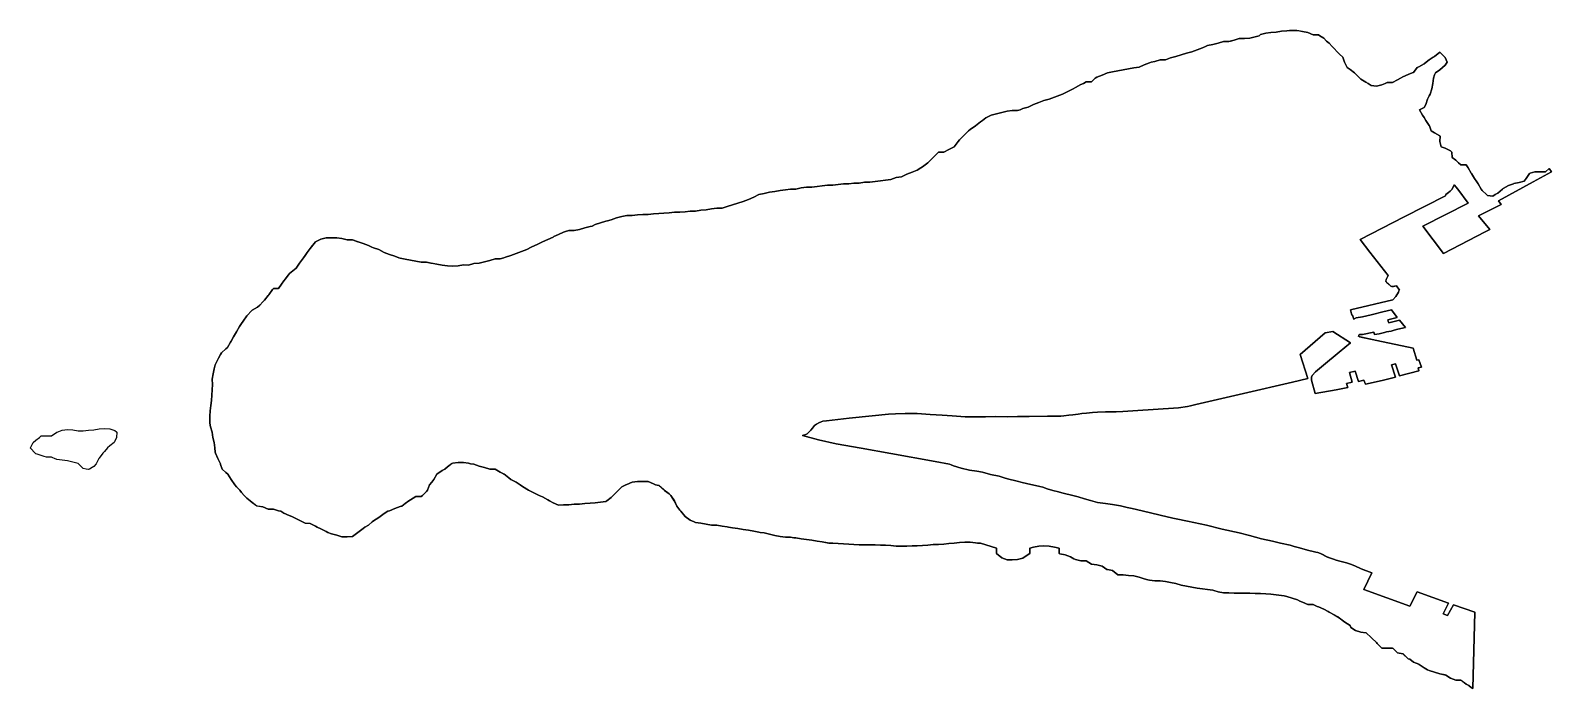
# Model space of a CAD drawing. Header units: inches. Extents: x 139.622 to 139.983, y 35.298 to 35.692.
# Drawn here: x 139.7391 to 139.8273, y 35.298 to 35.3362 of the extents above; entities that cross this region are included whole.
import ezdxf

# ---------------------------------------------------------------- set-up
doc = ezdxf.new("R2010")
doc.units = ezdxf.units.IN
doc.header["$MEASUREMENT"] = 0

msp = doc.modelspace()

# ---------------------------------------------------------------- linework, layer by layer
for points in [[(139.822736, 35.298046), (139.822669, 35.298082), (139.822504, 35.298216), (139.822363, 35.298296), (139.822074, 35.298522), (139.822057, 35.298533), (139.821751, 35.298533), (139.821445, 35.298651), (139.821186, 35.298828), (139.821139, 35.29884), (139.820833, 35.298904), (139.820527, 35.298993), (139.820221, 35.299098), (139.820119, 35.299134), (139.819915, 35.29925), (139.819631, 35.29944), (139.819609, 35.299454), (139.819303, 35.299569), (139.819086, 35.299746), (139.818997, 35.299773), (139.818698, 35.300052), (139.818691, 35.300056), (139.818385, 35.300119), (139.818128, 35.300358), (139.818079, 35.300381), (139.817773, 35.300395), (139.817467, 35.300395), (139.817191, 35.300664), (139.817161, 35.300706), (139.816885, 35.30097), (139.816855, 35.301011), (139.816561, 35.301276), (139.816549, 35.301279), (139.816243, 35.301316), (139.815937, 35.301406), (139.815681, 35.301582), (139.815631, 35.3017), (139.815325, 35.301885), (139.815321, 35.301888), (139.815019, 35.302124), (139.814919, 35.302194), (139.814713, 35.302326), (139.814408, 35.302472), (139.814353, 35.3025), (139.814102, 35.302639), (139.813796, 35.302773), (139.813725, 35.302805), (139.81349, 35.30292), (139.813184, 35.30292), (139.812878, 35.303052), (139.812717, 35.303111), (139.812572, 35.303177), (139.812266, 35.303288), (139.81196, 35.303374), (139.811807, 35.303417), (139.811654, 35.303438), (139.811348, 35.303478), (139.811042, 35.303517), (139.810736, 35.303542), (139.81043, 35.30355), (139.810124, 35.303559), (139.809818, 35.303565), (139.809512, 35.303573), (139.809206, 35.303576), (139.8089, 35.303576), (139.808594, 35.3036), (139.808288, 35.3036), (139.807982, 35.30365), (139.807728, 35.303723), (139.807676, 35.30374), (139.80737, 35.303781), (139.807064, 35.303816), (139.806758, 35.303853), (139.806452, 35.303911), (139.806146, 35.303976), (139.80584, 35.304029), (139.80584, 35.304029), (139.805534, 35.304122), (139.805228, 35.304182), (139.804923, 35.304256), (139.804617, 35.304294), (139.804311, 35.304294), (139.804005, 35.304323), (139.803913, 35.304335), (139.803699, 35.304402), (139.803393, 35.304506), (139.803087, 35.304571), (139.802781, 35.304604), (139.802475, 35.304627), (139.802169, 35.304638), (139.802163, 35.304641), (139.801863, 35.304884), (139.801557, 35.304936), (139.801522, 35.304947), (139.801251, 35.30513), (139.800945, 35.305212), (139.800639, 35.30525), (139.800631, 35.305253), (139.800333, 35.30544), (139.800027, 35.30544), (139.799721, 35.305522), (139.799613, 35.305559), (139.799415, 35.305682), (139.799109, 35.305794), (139.798803, 35.305853), (139.798764, 35.305865), (139.798764, 35.306171), (139.798497, 35.306245), (139.798191, 35.30629), (139.797885, 35.306316), (139.797579, 35.306301), (139.797273, 35.306232), (139.797059, 35.306171), (139.797059, 35.305865), (139.796967, 35.305811), (139.796661, 35.30559), (139.796508, 35.305559), (139.796355, 35.305529), (139.796049, 35.305495), (139.795743, 35.305495), (139.79559, 35.305559), (139.795438, 35.305624), (139.795132, 35.305865), (139.795132, 35.305865), (139.795132, 35.306171), (139.794826, 35.30628), (139.79452, 35.306369), (139.794214, 35.306459), (139.79403, 35.306477), (139.793908, 35.306491), (139.793602, 35.306527), (139.793296, 35.306526), (139.79299, 35.306498), (139.792684, 35.306477), (139.792684, 35.306477), (139.792378, 35.306446), (139.792072, 35.306416), (139.791766, 35.306383), (139.79146, 35.306383), (139.791154, 35.306357), (139.790848, 35.306334), (139.790542, 35.306312), (139.790236, 35.306307), (139.78993, 35.306301), (139.789624, 35.306299), (139.789318, 35.306296), (139.789012, 35.306335), (139.788706, 35.306351), (139.7884, 35.306357), (139.788094, 35.306362), (139.787788, 35.30637), (139.787482, 35.306375), (139.787176, 35.306375), (139.78687, 35.306391), (139.786564, 35.306407), (139.786258, 35.306423), (139.785953, 35.30644), (139.785647, 35.306461), (139.785417, 35.306477), (139.785341, 35.306489), (139.785035, 35.306536), (139.784729, 35.306586), (139.784423, 35.306635), (139.784117, 35.306684), (139.783811, 35.306722), (139.783505, 35.306767), (139.783382, 35.306783), (139.783199, 35.306813), (139.782893, 35.306813), (139.782587, 35.306862), (139.782281, 35.306917), (139.781975, 35.306996), (139.781669, 35.307058), (139.781424, 35.307089), (139.781363, 35.307098), (139.781057, 35.307154), (139.780751, 35.307211), (139.780445, 35.307266), (139.780139, 35.307315), (139.779833, 35.307356), (139.779604, 35.307395), (139.779527, 35.307409), (139.779221, 35.307454), (139.778915, 35.307508), (139.778609, 35.307508), (139.778303, 35.307563), (139.777997, 35.307623), (139.777691, 35.307673), (139.777598, 35.307701), (139.777385, 35.307803), (139.777079, 35.308007), (139.777079, 35.308007), (139.776833, 35.308313), (139.776773, 35.308377), (139.7766, 35.308619), (139.776468, 35.3089), (139.776454, 35.308925), (139.776247, 35.309231), (139.776162, 35.309333), (139.775876, 35.309537), (139.775856, 35.309556), (139.77555, 35.309815), (139.775366, 35.309843), (139.775244, 35.309898), (139.774938, 35.310037), (139.774632, 35.310047), (139.774326, 35.310047), (139.77402, 35.309996), (139.773714, 35.309871), (139.773637, 35.309843), (139.773408, 35.309728), (139.773217, 35.309537), (139.773102, 35.309422), (139.772911, 35.309231), (139.772796, 35.309116), (139.772541, 35.308925), (139.77249, 35.308881), (139.772184, 35.308848), (139.771878, 35.30881), (139.771572, 35.308794), (139.771266, 35.308772), (139.77096, 35.308734), (139.770654, 35.308734), (139.770348, 35.308695), (139.770042, 35.308695), (139.769736, 35.308663), (139.76943, 35.308802), (139.769226, 35.308925), (139.769124, 35.308976), (139.768818, 35.309143), (139.768614, 35.309231), (139.768512, 35.309282), (139.768206, 35.309435), (139.768002, 35.309537), (139.7679, 35.309588), (139.767594, 35.309792), (139.767518, 35.309843), (139.767288, 35.309996), (139.766983, 35.310149), (139.766983, 35.310149), (139.766677, 35.310404), (139.7666, 35.310455), (139.766371, 35.310586), (139.766065, 35.310761), (139.765759, 35.310761), (139.765759, 35.310761), (139.765453, 35.310848), (139.765147, 35.310924), (139.764841, 35.311051), (139.764637, 35.311067), (139.764535, 35.311101), (139.764229, 35.311143), (139.763923, 35.311143), (139.763617, 35.311101), (139.76354, 35.311067), (139.763311, 35.310883), (139.763158, 35.310761), (139.763005, 35.310684), (139.762699, 35.310455), (139.762699, 35.310455), (139.762515, 35.310149), (139.762393, 35.309996), (139.762271, 35.309843), (139.762148, 35.309537), (139.762087, 35.30946), (139.761858, 35.309231), (139.761781, 35.30917), (139.761475, 35.30917), (139.761169, 35.308986), (139.761067, 35.308925), (139.760863, 35.308772), (139.760659, 35.308619), (139.760557, 35.308585), (139.760251, 35.308483), (139.759945, 35.308347), (139.759843, 35.308313), (139.759639, 35.308191), (139.75941, 35.308007), (139.759333, 35.307946), (139.759027, 35.307762), (139.758951, 35.307701), (139.758721, 35.307517), (139.758517, 35.307395), (139.758415, 35.307319), (139.758109, 35.307089), (139.758109, 35.307089), (139.757803, 35.30686), (139.757498, 35.306834), (139.757192, 35.306834), (139.756886, 35.306936), (139.75658, 35.307002), (139.756376, 35.307089), (139.756274, 35.30714), (139.755968, 35.307293), (139.755764, 35.307395), (139.755662, 35.307446), (139.755356, 35.307614), (139.75505, 35.307624), (139.754897, 35.307701), (139.754744, 35.307777), (139.754438, 35.30793), (139.754285, 35.308007), (139.754132, 35.308068), (139.753826, 35.308211), (139.753642, 35.308313), (139.75352, 35.308347), (139.753214, 35.308432), (139.752908, 35.308432), (139.752602, 35.308581), (139.752296, 35.308616), (139.752252, 35.308619), (139.75199, 35.308823), (139.751875, 35.308925), (139.751684, 35.309078), (139.751531, 35.309231), (139.751378, 35.309401), (139.751267, 35.309537), (139.751072, 35.309731), (139.750978, 35.309843), (139.750766, 35.310149), (139.750766, 35.310149), (139.750583, 35.310455), (139.75046, 35.310557), (139.750256, 35.310761), (139.750154, 35.311023), (139.750143, 35.311067), (139.750001, 35.311373), (139.749863, 35.311679), (139.749848, 35.31174), (139.749815, 35.311985), (139.749778, 35.312291), (139.749715, 35.312596), (139.749668, 35.312902), (139.74957, 35.313208), (139.749542, 35.313412), (139.74953, 35.313514), (139.749542, 35.31382), (139.749542, 35.31382), (139.749562, 35.314126), (139.749596, 35.314432), (139.749629, 35.314738), (139.749651, 35.315044), (139.749671, 35.31535), (139.749685, 35.315656), (139.749673, 35.315962), (139.749724, 35.316268), (139.749779, 35.316574), (139.749848, 35.316797), (139.749877, 35.31688), (139.750033, 35.317186), (139.750154, 35.317387), (139.750207, 35.317492), (139.75046, 35.317718), (139.750548, 35.317798), (139.75073, 35.318104), (139.750766, 35.318159), (139.750903, 35.31841), (139.751072, 35.318699), (139.751082, 35.318716), (139.751256, 35.319022), (139.751378, 35.319194), (139.751459, 35.319328), (139.751681, 35.319634), (139.751684, 35.319637), (139.75196, 35.31994), (139.75199, 35.319958), (139.752296, 35.320144), (139.752438, 35.320246), (139.752602, 35.320437), (139.752695, 35.320552), (139.752908, 35.320804), (139.752952, 35.320858), (139.753167, 35.321164), (139.753214, 35.321228), (139.75352, 35.321228), (139.753686, 35.32147), (139.753826, 35.321657), (139.753914, 35.321776), (139.754132, 35.322067), (139.754143, 35.322081), (139.754438, 35.322313), (139.754536, 35.322387), (139.754735, 35.322693), (139.754744, 35.322705), (139.754953, 35.322999), (139.75505, 35.32313), (139.75517, 35.323305), (139.755356, 35.323538), (139.755415, 35.323611), (139.755662, 35.323917), (139.755662, 35.323917), (139.755968, 35.324082), (139.756274, 35.324148), (139.75658, 35.324156), (139.756886, 35.324145), (139.757192, 35.324113), (139.757498, 35.324033), (139.757803, 35.324033), (139.758109, 35.323925), (139.758131, 35.323917), (139.758415, 35.32383), (139.758721, 35.323708), (139.758914, 35.323611), (139.759027, 35.323565), (139.759333, 35.32347), (139.759633, 35.323305), (139.759639, 35.323302), (139.759945, 35.323196), (139.760251, 35.323089), (139.76049, 35.322999), (139.760557, 35.322977), (139.760863, 35.32292), (139.761169, 35.322857), (139.761475, 35.322808), (139.761781, 35.32275), (139.762087, 35.32275), (139.762346, 35.322693), (139.762393, 35.322685), (139.762699, 35.322637), (139.763005, 35.322579), (139.763311, 35.32254), (139.763617, 35.322519), (139.763923, 35.322534), (139.764229, 35.32258), (139.764535, 35.322574), (139.764841, 35.322676), (139.765147, 35.322693), (139.765147, 35.322693), (139.765453, 35.322764), (139.765759, 35.322846), (139.766065, 35.322944), (139.766371, 35.322944), (139.766575, 35.322999), (139.766677, 35.323027), (139.766983, 35.323138), (139.767288, 35.32325), (139.767441, 35.323305), (139.767594, 35.323356), (139.7679, 35.323484), (139.768155, 35.323611), (139.768206, 35.323633), (139.768512, 35.323776), (139.768818, 35.323917), (139.768818, 35.323917), (139.769124, 35.324058), (139.76943, 35.3242), (139.769481, 35.324223), (139.769736, 35.324341), (139.770042, 35.324482), (139.770144, 35.324529), (139.770348, 35.324573), (139.770654, 35.324573), (139.77096, 35.324644), (139.771266, 35.324729), (139.771572, 35.324806), (139.771694, 35.324835), (139.771878, 35.324919), (139.772184, 35.32503), (139.77249, 35.325113), (139.772592, 35.325141), (139.772796, 35.325202), (139.773102, 35.325308), (139.773408, 35.325386), (139.773714, 35.325447), (139.773714, 35.325447), (139.77402, 35.325447), (139.774326, 35.325478), (139.774632, 35.325508), (139.774938, 35.325508), (139.775244, 35.325539), (139.77555, 35.32557), (139.775856, 35.325586), (139.776162, 35.3256), (139.776468, 35.325631), (139.776773, 35.325631), (139.777079, 35.325651), (139.777385, 35.325692), (139.777691, 35.325692), (139.777997, 35.325753), (139.777997, 35.325753), (139.778303, 35.325781), (139.778609, 35.32583), (139.778915, 35.325864), (139.779221, 35.325864), (139.779527, 35.325976), (139.779833, 35.326059), (139.779833, 35.326059), (139.780139, 35.326161), (139.780445, 35.326254), (139.780751, 35.326365), (139.780751, 35.326365), (139.781057, 35.326518), (139.781363, 35.326671), (139.781363, 35.326671), (139.781669, 35.326722), (139.781975, 35.3268), (139.782281, 35.326841), (139.782587, 35.326892), (139.782893, 35.326939), (139.783199, 35.326977), (139.783199, 35.326977), (139.783505, 35.326977), (139.783811, 35.327045), (139.784117, 35.327092), (139.784423, 35.327092), (139.784729, 35.32713), (139.785035, 35.327168), (139.785341, 35.327206), (139.785647, 35.327206), (139.785953, 35.327239), (139.786258, 35.327283), (139.786258, 35.327283), (139.786564, 35.327283), (139.78687, 35.327327), (139.787176, 35.327327), (139.787482, 35.32737), (139.787788, 35.32737), (139.788094, 35.327414), (139.7884, 35.327458), (139.788706, 35.327501), (139.789012, 35.327538), (139.789165, 35.327589), (139.789318, 35.32764), (139.789624, 35.327691), (139.78993, 35.327834), (139.790083, 35.327895), (139.790236, 35.327956), (139.790542, 35.328078), (139.790746, 35.328201), (139.790848, 35.328262), (139.791154, 35.328507), (139.791154, 35.328507), (139.79146, 35.328813), (139.79146, 35.328813), (139.791766, 35.329119), (139.791766, 35.329119), (139.792072, 35.329119), (139.792378, 35.329272), (139.792684, 35.329425), (139.792684, 35.329425), (139.792913, 35.329731), (139.79299, 35.329833), (139.793194, 35.330037), (139.793296, 35.330139), (139.7935, 35.330343), (139.793602, 35.330419), (139.793908, 35.330649), (139.793908, 35.330649), (139.794214, 35.330878), (139.794316, 35.330955), (139.79452, 35.331108), (139.794826, 35.331261), (139.794826, 35.331261), (139.795132, 35.331337), (139.795438, 35.331413), (139.795743, 35.33149), (139.796049, 35.331532), (139.796355, 35.331532), (139.796508, 35.331566), (139.796661, 35.331643), (139.796967, 35.331719), (139.797273, 35.331872), (139.797273, 35.331872), (139.797579, 35.331995), (139.797885, 35.332102), (139.798191, 35.332178), (139.798191, 35.332178), (139.798497, 35.332301), (139.798803, 35.332423), (139.798956, 35.332484), (139.799109, 35.332546), (139.799415, 35.332714), (139.799568, 35.33279), (139.799721, 35.332852), (139.800027, 35.333035), (139.80018, 35.333096), (139.800333, 35.333198), (139.800639, 35.333198), (139.800843, 35.333402), (139.800945, 35.333453), (139.801251, 35.333577), (139.801557, 35.333708), (139.801557, 35.333708), (139.801863, 35.333769), (139.802169, 35.333823), (139.802475, 35.333888), (139.802781, 35.333942), (139.803087, 35.333999), (139.80324, 35.334014), (139.803393, 35.334045), (139.803699, 35.334167), (139.804005, 35.33429), (139.804107, 35.33432), (139.804311, 35.334367), (139.804617, 35.334473), (139.804923, 35.334473), (139.805228, 35.334579), (139.805381, 35.334626), (139.805534, 35.334664), (139.80584, 35.334752), (139.806146, 35.334856), (139.806452, 35.334932), (139.806452, 35.334932), (139.806758, 35.335039), (139.807064, 35.335165), (139.807256, 35.335238), (139.80737, 35.335286), (139.807676, 35.335358), (139.807982, 35.335438), (139.808288, 35.335519), (139.808594, 35.335519), (139.808696, 35.335544), (139.8089, 35.335602), (139.809206, 35.335697), (139.809512, 35.335697), (139.809818, 35.335724), (139.810124, 35.335798), (139.810353, 35.33585), (139.81043, 35.335927), (139.810736, 35.336011), (139.811042, 35.336041), (139.811348, 35.336063), (139.811654, 35.33612), (139.81196, 35.336149), (139.812113, 35.336156), (139.812266, 35.336166), (139.812572, 35.336165), (139.812602, 35.336156), (139.812878, 35.336109), (139.813184, 35.336043), (139.81349, 35.335905), (139.813796, 35.335905), (139.813868, 35.33585), (139.814102, 35.335711), (139.814266, 35.335544), (139.814408, 35.335433), (139.814588, 35.335238), (139.814713, 35.335129), (139.81487, 35.334932), (139.815019, 35.334795), (139.815205, 35.334626), (139.815308, 35.33432), (139.815325, 35.334295), (139.815465, 35.334014), (139.815631, 35.333911), (139.81589, 35.333708), (139.815937, 35.333659), (139.816197, 35.333402), (139.816243, 35.333353), (139.816549, 35.33317), (139.81667, 35.333096), (139.816855, 35.332969), (139.817161, 35.332938), (139.817467, 35.333019), (139.817663, 35.333096), (139.817773, 35.333141), (139.818079, 35.333141), (139.818385, 35.333314), (139.818552, 35.333402), (139.818691, 35.333481), (139.818997, 35.33361), (139.819232, 35.333708), (139.819303, 35.333738), (139.819511, 35.334014), (139.819609, 35.334065), (139.819915, 35.334234), (139.820047, 35.33432), (139.820221, 35.334468), (139.820453, 35.334626), (139.820527, 35.334664), (139.820833, 35.334915), (139.821118, 35.334626), (139.821139, 35.334601), (139.821265, 35.33432), (139.821139, 35.334148), (139.820977, 35.334014), (139.820833, 35.333883), (139.820578, 35.333708), (139.820527, 35.333586), (139.820465, 35.333402), (139.820428, 35.333096), (139.820376, 35.33279), (139.820279, 35.332484), (139.820221, 35.332376), (139.820111, 35.332178), (139.820025, 35.331872), (139.819915, 35.331704), (139.819656, 35.331566), (139.819821, 35.331261), (139.819915, 35.331114), (139.82002, 35.330955), (139.820221, 35.330663), (139.820229, 35.330649), (139.820322, 35.330343), (139.820527, 35.330239), (139.820833, 35.330053), (139.820843, 35.330037), (139.820833, 35.329731), (139.820907, 35.329425), (139.821139, 35.329348), (139.821445, 35.329202), (139.821534, 35.329119), (139.82155, 35.328813), (139.821751, 35.328643), (139.821913, 35.328507), (139.822057, 35.328378), (139.822363, 35.328378), (139.822471, 35.328201), (139.822652, 35.327895), (139.822669, 35.327873), (139.822837, 35.327589), (139.822975, 35.327393), (139.823043, 35.327283), (139.823224, 35.326977), (139.823281, 35.326891), (139.823538, 35.326671), (139.823587, 35.326601), (139.823893, 35.326563), (139.824029, 35.326671), (139.824198, 35.326748), (139.824465, 35.326977), (139.824504, 35.327013), (139.82481, 35.327187), (139.825101, 35.327283), (139.825116, 35.327293), (139.825422, 35.327355), (139.825728, 35.327433), (139.825839, 35.327589), (139.826034, 35.327879), (139.826074, 35.327895), (139.82634, 35.327978), (139.826646, 35.327978), (139.826952, 35.327967), (139.827173, 35.328171), (139.827308, 35.327969), (139.826246, 35.327396), (139.824222, 35.326305), (139.824377, 35.32608), (139.823078, 35.325434), (139.823738, 35.324644), (139.823464, 35.324503), (139.821039, 35.323254), (139.81985, 35.324825), (139.822472, 35.326161), (139.82187, 35.326963), (139.821663, 35.327224), (139.821599, 35.327107), (139.821537, 35.326974), (139.82143, 35.326862), (139.821329, 35.326772), (139.821173, 35.326666), (139.821154, 35.326593), (139.81877, 35.325371), (139.816204, 35.324058), (139.816774, 35.323324), (139.817833, 35.321963), (139.817716, 35.321734), (139.817706, 35.321654), (139.817748, 35.321584), (139.817891, 35.321459), (139.817992, 35.321356), (139.818047, 35.321339), (139.818144, 35.321337), (139.818309, 35.321374), (139.818499, 35.321123), (139.818462, 35.321087), (139.818443, 35.321039), (139.81844, 35.321003), (139.818279, 35.320756), (139.818112, 35.320556), (139.815644, 35.319986), (139.815729, 35.319673), (139.815775, 35.31967), (139.815846, 35.319439), (139.815983, 35.319511), (139.816342, 35.319585), (139.816849, 35.319694), (139.817077, 35.319742), (139.817381, 35.319828), (139.817531, 35.319865), (139.818025, 35.319976), (139.818364, 35.319541), (139.817808, 35.319407), (139.817835, 35.319324), (139.817868, 35.319223), (139.818496, 35.319392), (139.818838, 35.318957), (139.818387, 35.318863), (139.81818, 35.318807), (139.818003, 35.318755), (139.817742, 35.318706), (139.817622, 35.318678), (139.817318, 35.318598), (139.817044, 35.318557), (139.816999, 35.318689), (139.816348, 35.318546), (139.816201, 35.318554), (139.816136, 35.318522), (139.816119, 35.318468), (139.816176, 35.318425), (139.817177, 35.318209), (139.819285, 35.317769), (139.819503, 35.317062), (139.819621, 35.317081), (139.819767, 35.316654), (139.819575, 35.316619), (139.819618, 35.316447), (139.8185, 35.316158), (139.818253, 35.316859), (139.818037, 35.316799), (139.818265, 35.316089), (139.817494, 35.315881), (139.816528, 35.315677), (139.816419, 35.315911), (139.816111, 35.31584), (139.815927, 35.316424), (139.815601, 35.316354), (139.815754, 35.31579), (139.815429, 35.315714), (139.81549, 35.315492), (139.814817, 35.315355), (139.813601, 35.315137), (139.813399, 35.315914), (139.813399, 35.316074), (139.813428, 35.316178), (139.813629, 35.316387), (139.814079, 35.316783), (139.815001, 35.317537), (139.815651, 35.318073), (139.814625, 35.318731), (139.81418, 35.318642), (139.812734, 35.317405), (139.813182, 35.316009), (139.812296, 35.315801), (139.809452, 35.315134), (139.806685, 35.314495), (139.806378, 35.314417), (139.806211, 35.31439), (139.805674, 35.314305), (139.803042, 35.314127), (139.80246, 35.31409), (139.802069, 35.314078), (139.801459, 35.31407), (139.800991, 35.31405), (139.8007, 35.314032), (139.800347, 35.313998), (139.800085, 35.31397), (139.799867, 35.313945), (139.799557, 35.313904), (139.799325, 35.313877), (139.799026, 35.313838), (139.798862, 35.313822), (139.798408, 35.313828), (139.798082, 35.313817), (139.797028, 35.313814), (139.796347, 35.313805), (139.795744, 35.31379), (139.795071, 35.313795), (139.794496, 35.313781), (139.793646, 35.313776), (139.793325, 35.313785), (139.792557, 35.313843), (139.791987, 35.313882), (139.791291, 35.313929), (139.790535, 35.313977), (139.789845, 35.313977), (139.789287, 35.313954), (139.78887, 35.31393), (139.787927, 35.31385), (139.786598, 35.313713), (139.785274, 35.313557), (139.785072, 35.313525), (139.784961, 35.313497), (139.784832, 35.313444), (139.784701, 35.313367), (139.784589, 35.313276), (139.78446, 35.313127), (139.784378, 35.313011), (139.784151, 35.312809), (139.784086, 35.312767), (139.783888, 35.312697), (139.784814, 35.312448), (139.785832, 35.312223), (139.787294, 35.311966), (139.788998, 35.311667), (139.791576, 35.311192), (139.792413, 35.311047), (139.792499, 35.310998), (139.792632, 35.310945), (139.793078, 35.310811), (139.793563, 35.310701), (139.793985, 35.31064), (139.794316, 35.310572), (139.794793, 35.310446), (139.795295, 35.310339), (139.79557, 35.310249), (139.79577, 35.310197), (139.796325, 35.31006), (139.796624, 35.309981), (139.796874, 35.309933), (139.797649, 35.309759), (139.797817, 35.309709), (139.798079, 35.309609), (139.798389, 35.309514), (139.798723, 35.309443), (139.798921, 35.309391), (139.799641, 35.309214), (139.799872, 35.30915), (139.80024, 35.309038), (139.800573, 35.308943), (139.800996, 35.308826), (139.801445, 35.308759), (139.801848, 35.308711), (139.802313, 35.308629), (139.802711, 35.308543), (139.803005, 35.308473), (139.80357, 35.308338), (139.804614, 35.308085), (139.80536, 35.307919), (139.805544, 35.307885), (139.806212, 35.307748), (139.807312, 35.307501), (139.808209, 35.307279), (139.809193, 35.307064), (139.809791, 35.306915), (139.810492, 35.306718), (139.811135, 35.30658), (139.811604, 35.30647), (139.812148, 35.306345), (139.812391, 35.306279), (139.812692, 35.306202), (139.813165, 35.306067), (139.813566, 35.305975), (139.813643, 35.305953), (139.813755, 35.305921), (139.813909, 35.305869), (139.814034, 35.305809), (139.814195, 35.305718), (139.814316, 35.305665), (139.814663, 35.305532), (139.814817, 35.305487), (139.815033, 35.305431), (139.81542, 35.305331), (139.815647, 35.305259), (139.815898, 35.305158), (139.816276, 35.304983), (139.816369, 35.304948), (139.816881, 35.304756), (139.816418, 35.303782), (139.819088, 35.302822), (139.819522, 35.303654), (139.821334, 35.302999), (139.821023, 35.302375), (139.821284, 35.302274), (139.821614, 35.302895), (139.822852, 35.302471)], [(139.815775, 35.31967), (139.815729, 35.319673), (139.815644, 35.319986), (139.818112, 35.320556), (139.818279, 35.320756), (139.81844, 35.321003), (139.818445, 35.321072), (139.818499, 35.321123), (139.818309, 35.321374), (139.818091, 35.321326), (139.817992, 35.321356), (139.817891, 35.321459), (139.817702, 35.321624), (139.817716, 35.321734), (139.817833, 35.321963), (139.816774, 35.323324), (139.816204, 35.324058), (139.81877, 35.325371), (139.821154, 35.326593), (139.821173, 35.326666), (139.821329, 35.326772), (139.82143, 35.326862), (139.821537, 35.326974), (139.821599, 35.327107), (139.821663, 35.327224), (139.82187, 35.326963), (139.822472, 35.326161), (139.81985, 35.324825), (139.821039, 35.323254), (139.823464, 35.324503), (139.823738, 35.324644), (139.823078, 35.325434), (139.824377, 35.32608), (139.824222, 35.326305), (139.826246, 35.327396), (139.827308, 35.327969), (139.827173, 35.328171), (139.826952, 35.327967), (139.826646, 35.327978), (139.82634, 35.327978), (139.826074, 35.327895), (139.826034, 35.327879), (139.825839, 35.327589), (139.825728, 35.327433), (139.825422, 35.327355), (139.825116, 35.327293), (139.825101, 35.327283), (139.82481, 35.327187), (139.824504, 35.327013), (139.824465, 35.326977), (139.824198, 35.326748), (139.824029, 35.326671), (139.823893, 35.326563), (139.823587, 35.326601), (139.823538, 35.326671), (139.823281, 35.326891), (139.823224, 35.326977), (139.823043, 35.327283), (139.822975, 35.327393), (139.822837, 35.327589), (139.822669, 35.327873), (139.822652, 35.327895), (139.822471, 35.328201), (139.822363, 35.328378), (139.822057, 35.328378), (139.821913, 35.328507), (139.821751, 35.328643), (139.82155, 35.328813), (139.821534, 35.329119), (139.821445, 35.329202), (139.821139, 35.329348), (139.820907, 35.329425), (139.820833, 35.329731), (139.820843, 35.330037), (139.820833, 35.330053), (139.820527, 35.330239), (139.820322, 35.330343), (139.820229, 35.330649), (139.820221, 35.330663), (139.82002, 35.330955), (139.819915, 35.331114), (139.819821, 35.331261), (139.819656, 35.331566), (139.819915, 35.331704), (139.820025, 35.331872), (139.820111, 35.332178), (139.820221, 35.332376), (139.820279, 35.332484), (139.820376, 35.33279), (139.820428, 35.333096), (139.820465, 35.333402), (139.820527, 35.333586), (139.820578, 35.333708), (139.820833, 35.333883), (139.820977, 35.334014), (139.821139, 35.334148), (139.821265, 35.33432), (139.821139, 35.334601), (139.821118, 35.334626), (139.820833, 35.334915), (139.820527, 35.334664), (139.820453, 35.334626), (139.820221, 35.334468), (139.820047, 35.33432), (139.819915, 35.334234), (139.819609, 35.334065), (139.819511, 35.334014), (139.819303, 35.333738), (139.819232, 35.333708), (139.818997, 35.33361), (139.818691, 35.333481), (139.818552, 35.333402), (139.818385, 35.333314), (139.818079, 35.333141), (139.817773, 35.333141), (139.817663, 35.333096), (139.817467, 35.333019), (139.817161, 35.332938), (139.816855, 35.332969), (139.81667, 35.333096), (139.816549, 35.33317), (139.816243, 35.333353), (139.816197, 35.333402), (139.815878, 35.333718), (139.815631, 35.333911), (139.815465, 35.334014), (139.815325, 35.334295), (139.815308, 35.33432), (139.815205, 35.334626), (139.815019, 35.334795), (139.81487, 35.334932), (139.814713, 35.335129), (139.814588, 35.335238), (139.814408, 35.335433), (139.814266, 35.335544), (139.814102, 35.335711), (139.813868, 35.33585), (139.813796, 35.335905), (139.81349, 35.335905), (139.813184, 35.336043), (139.812878, 35.336109), (139.812548, 35.336165), (139.812266, 35.336166), (139.812113, 35.336156), (139.81196, 35.336149), (139.811654, 35.33612), (139.811348, 35.336063), (139.811042, 35.336041), (139.810736, 35.336011), (139.81043, 35.335927), (139.810353, 35.33585), (139.810124, 35.335798), (139.809818, 35.335724), (139.809512, 35.335697), (139.809206, 35.335697), (139.8089, 35.335602), (139.808607, 35.335519), (139.808288, 35.335519), (139.807982, 35.335438), (139.807676, 35.335358), (139.80737, 35.335286), (139.807256, 35.335238), (139.807064, 35.335165), (139.806758, 35.335039), (139.806452, 35.334932), (139.806146, 35.334856), (139.80584, 35.334752), (139.805534, 35.334664), (139.805381, 35.334626), (139.805228, 35.334579), (139.804923, 35.334473), (139.804617, 35.334473), (139.804311, 35.334367), (139.804107, 35.33432), (139.804005, 35.33429), (139.803699, 35.334167), (139.803393, 35.334045), (139.80324, 35.334014), (139.803087, 35.333999), (139.802781, 35.333942), (139.802475, 35.333888), (139.802169, 35.333823), (139.801863, 35.333769), (139.801557, 35.333708), (139.801251, 35.333577), (139.800945, 35.333453), (139.800843, 35.333402), (139.800639, 35.333198), (139.800333, 35.333198), (139.80018, 35.333096), (139.800027, 35.333035), (139.799721, 35.332852), (139.799568, 35.33279), (139.799415, 35.332714), (139.799109, 35.332546), (139.798956, 35.332484), (139.798803, 35.332423), (139.798497, 35.332301), (139.798191, 35.332178), (139.797885, 35.332102), (139.797579, 35.331995), (139.797273, 35.331872), (139.796967, 35.331719), (139.796661, 35.331643), (139.796508, 35.331566), (139.796355, 35.331532), (139.796049, 35.331532), (139.795743, 35.33149), (139.795438, 35.331413), (139.795132, 35.331337), (139.794826, 35.331261), (139.79452, 35.331108), (139.794316, 35.330955), (139.794214, 35.330878), (139.793908, 35.330649), (139.793602, 35.330419), (139.7935, 35.330343), (139.793296, 35.330139), (139.793194, 35.330037), (139.79299, 35.329833), (139.792913, 35.329731), (139.792684, 35.329425), (139.792378, 35.329272), (139.792072, 35.329119), (139.791766, 35.329119), (139.79146, 35.328813), (139.791154, 35.328507), (139.790848, 35.328262), (139.790746, 35.328201), (139.790542, 35.328078), (139.790236, 35.327956), (139.790083, 35.327895), (139.78993, 35.327834), (139.789624, 35.327691), (139.789318, 35.32764), (139.789165, 35.327589), (139.789012, 35.327538), (139.788706, 35.327501), (139.7884, 35.327458), (139.788094, 35.327414), (139.787788, 35.32737), (139.787482, 35.32737), (139.787176, 35.327327), (139.78687, 35.327327), (139.786564, 35.327283), (139.786258, 35.327283), (139.785953, 35.327239), (139.785647, 35.327206), (139.785341, 35.327206), (139.785035, 35.327168), (139.784729, 35.32713), (139.784423, 35.327092), (139.784117, 35.327092), (139.783811, 35.327045), (139.783505, 35.326977), (139.783199, 35.326977), (139.782893, 35.326939), (139.782587, 35.326892), (139.782281, 35.326841), (139.781975, 35.3268), (139.781669, 35.326722), (139.781363, 35.326671), (139.781057, 35.326518), (139.780751, 35.326365), (139.780445, 35.326254), (139.780139, 35.326161), (139.779833, 35.326059), (139.779527, 35.325976), (139.779221, 35.325864), (139.778915, 35.325864), (139.778609, 35.32583), (139.778303, 35.325781), (139.777997, 35.325753), (139.777691, 35.325692), (139.777385, 35.325692), (139.777079, 35.325651), (139.776773, 35.325631), (139.776468, 35.325631), (139.776162, 35.3256), (139.775856, 35.325586), (139.77555, 35.32557), (139.775244, 35.325539), (139.774938, 35.325508), (139.774632, 35.325508), (139.774326, 35.325478), (139.77402, 35.325447), (139.773714, 35.325447), (139.773408, 35.325386), (139.773102, 35.325308), (139.772796, 35.325202), (139.772592, 35.325141), (139.77249, 35.325113), (139.772184, 35.32503), (139.771878, 35.324919), (139.771694, 35.324835), (139.771572, 35.324806), (139.771266, 35.324729), (139.77096, 35.324644), (139.770654, 35.324573), (139.770348, 35.324573), (139.770144, 35.324529), (139.770042, 35.324482), (139.769736, 35.324341), (139.769481, 35.324223), (139.76943, 35.3242), (139.769124, 35.324058), (139.768818, 35.323917), (139.768512, 35.323776), (139.768206, 35.323633), (139.768155, 35.323611), (139.7679, 35.323484), (139.767594, 35.323356), (139.767441, 35.323305), (139.767288, 35.32325), (139.766983, 35.323138), (139.766677, 35.323027), (139.766575, 35.322999), (139.766371, 35.322944), (139.766065, 35.322944), (139.765759, 35.322846), (139.765453, 35.322764), (139.765147, 35.322693), (139.764841, 35.322676), (139.764535, 35.322574), (139.764229, 35.32258), (139.763923, 35.322534), (139.763617, 35.322519), (139.763311, 35.32254), (139.763005, 35.322579), (139.762699, 35.322637), (139.762357, 35.322691), (139.762087, 35.32275), (139.761781, 35.32275), (139.761475, 35.322808), (139.761169, 35.322857), (139.760863, 35.32292), (139.760557, 35.322977), (139.76049, 35.322999), (139.760251, 35.323089), (139.759945, 35.323196), (139.759639, 35.323302), (139.759633, 35.323305), (139.759333, 35.32347), (139.759027, 35.323565), (139.758914, 35.323611), (139.758721, 35.323708), (139.758415, 35.32383), (139.758128, 35.323918), (139.757803, 35.324033), (139.757498, 35.324033), (139.757192, 35.324113), (139.756886, 35.324145), (139.75658, 35.324156), (139.756274, 35.324148), (139.755968, 35.324082), (139.755662, 35.323917), (139.755356, 35.323538), (139.75517, 35.323305), (139.75505, 35.32313), (139.754953, 35.322999), (139.754733, 35.32269), (139.754536, 35.322387), (139.754438, 35.322313), (139.754143, 35.322081), (139.754132, 35.322067), (139.753914, 35.321776), (139.753826, 35.321657), (139.753686, 35.32147), (139.75352, 35.321228), (139.753214, 35.321228), (139.753167, 35.321164), (139.752952, 35.320858), (139.752908, 35.320804), (139.752695, 35.320552), (139.752602, 35.320437), (139.752438, 35.320246), (139.752296, 35.320144), (139.75199, 35.319958), (139.75196, 35.31994), (139.751684, 35.319637), (139.751681, 35.319634), (139.751459, 35.319328), (139.751378, 35.319194), (139.751256, 35.319022), (139.751079, 35.31871), (139.750903, 35.31841), (139.750766, 35.318159), (139.75073, 35.318104), (139.750548, 35.317798), (139.75046, 35.317718), (139.750207, 35.317492), (139.750154, 35.317387), (139.750033, 35.317186), (139.749877, 35.31688), (139.749848, 35.316797), (139.749779, 35.316574), (139.749724, 35.316268), (139.749673, 35.315962), (139.749685, 35.315656), (139.749671, 35.31535), (139.749651, 35.315044), (139.749629, 35.314738), (139.749596, 35.314432), (139.749562, 35.314126), (139.749542, 35.31382), (139.74953, 35.313514), (139.749542, 35.313412), (139.74957, 35.313208), (139.749668, 35.312902), (139.749715, 35.312596), (139.749778, 35.312291), (139.749815, 35.311985), (139.749848, 35.31174), (139.749863, 35.311679), (139.750001, 35.311373), (139.750143, 35.311067), (139.750154, 35.311023), (139.750256, 35.310761), (139.75046, 35.310557), (139.750583, 35.310455), (139.750766, 35.310149), (139.750978, 35.309843), (139.751072, 35.309731), (139.751267, 35.309537), (139.751378, 35.309401), (139.751531, 35.309231), (139.751684, 35.309078), (139.751875, 35.308925), (139.75199, 35.308823), (139.752248, 35.308622), (139.752602, 35.308581), (139.752908, 35.308432), (139.753214, 35.308432), (139.75352, 35.308347), (139.753642, 35.308313), (139.753826, 35.308211), (139.754132, 35.308068), (139.754285, 35.308007), (139.754438, 35.30793), (139.754744, 35.307777), (139.754897, 35.307701), (139.75505, 35.307624), (139.755356, 35.307614), (139.755662, 35.307446), (139.755764, 35.307395), (139.755968, 35.307293), (139.756274, 35.30714), (139.756376, 35.307089), (139.75658, 35.307002), (139.756886, 35.306936), (139.757192, 35.306834), (139.757498, 35.306834), (139.757803, 35.30686), (139.758109, 35.307089), (139.758415, 35.307319), (139.758517, 35.307395), (139.758721, 35.307517), (139.758951, 35.307701), (139.759027, 35.307762), (139.759333, 35.307946), (139.75941, 35.308007), (139.759639, 35.308191), (139.759843, 35.308313), (139.759945, 35.308347), (139.760251, 35.308483), (139.760557, 35.308585), (139.760659, 35.308619), (139.760863, 35.308772), (139.761067, 35.308925), (139.761169, 35.308986), (139.761475, 35.30917), (139.761781, 35.30917), (139.761858, 35.309231), (139.762087, 35.30946), (139.762148, 35.309537), (139.762271, 35.309843), (139.762393, 35.309996), (139.762515, 35.310149), (139.762699, 35.310455), (139.763005, 35.310684), (139.763158, 35.310761), (139.763311, 35.310883), (139.763576, 35.311095), (139.763923, 35.311143), (139.764229, 35.311143), (139.764535, 35.311101), (139.764637, 35.311067), (139.764841, 35.311051), (139.765147, 35.310924), (139.765453, 35.310848), (139.765759, 35.310761), (139.766065, 35.310761), (139.766371, 35.310586), (139.766649, 35.310427), (139.766983, 35.310149), (139.767288, 35.309996), (139.767518, 35.309843), (139.767594, 35.309792), (139.7679, 35.309588), (139.768002, 35.309537), (139.768206, 35.309435), (139.768512, 35.309282), (139.768614, 35.309231), (139.768818, 35.309143), (139.769124, 35.308976), (139.769226, 35.308925), (139.76943, 35.308802), (139.769736, 35.308663), (139.770042, 35.308695), (139.770348, 35.308695), (139.770654, 35.308734), (139.77096, 35.308734), (139.771266, 35.308772), (139.771572, 35.308794), (139.771878, 35.30881), (139.772184, 35.308848), (139.77249, 35.308881), (139.772541, 35.308925), (139.772796, 35.309116), (139.772911, 35.309231), (139.773102, 35.309422), (139.773217, 35.309537), (139.773408, 35.309728), (139.773637, 35.309843), (139.773714, 35.309871), (139.77402, 35.309996), (139.774326, 35.310047), (139.774632, 35.310047), (139.774938, 35.310037), (139.775244, 35.309898), (139.775366, 35.309843), (139.77555, 35.309815), (139.77589, 35.309527), (139.776162, 35.309333), (139.776247, 35.309231), (139.776459, 35.308918), (139.7766, 35.308619), (139.776773, 35.308377), (139.776833, 35.308313), (139.777079, 35.308007), (139.777385, 35.307803), (139.777598, 35.307701), (139.777691, 35.307673), (139.777997, 35.307623), (139.778303, 35.307563), (139.778609, 35.307508), (139.778915, 35.307508), (139.779221, 35.307454), (139.779527, 35.307409), (139.779604, 35.307395), (139.779833, 35.307356), (139.780139, 35.307315), (139.780445, 35.307266), (139.780751, 35.307211), (139.781057, 35.307154), (139.781363, 35.307098), (139.781424, 35.307089), (139.781669, 35.307058), (139.781975, 35.306996), (139.782281, 35.306917), (139.782587, 35.306862), (139.782893, 35.306813), (139.783199, 35.306813), (139.783382, 35.306783), (139.783505, 35.306767), (139.783811, 35.306722), (139.784117, 35.306684), (139.784423, 35.306635), (139.784729, 35.306586), (139.785035, 35.306536), (139.785417, 35.306477), (139.785647, 35.306461), (139.785953, 35.30644), (139.786258, 35.306423), (139.786564, 35.306407), (139.78687, 35.306391), (139.787176, 35.306375), (139.787482, 35.306375), (139.787788, 35.30637), (139.788094, 35.306362), (139.7884, 35.306357), (139.788706, 35.306351), (139.789012, 35.306335), (139.789318, 35.306296), (139.789624, 35.306299), (139.78993, 35.306301), (139.790236, 35.306307), (139.790542, 35.306312), (139.790848, 35.306334), (139.791154, 35.306357), (139.79146, 35.306383), (139.791766, 35.306383), (139.792072, 35.306416), (139.792378, 35.306446), (139.792684, 35.306477), (139.79299, 35.306498), (139.793296, 35.306526), (139.793602, 35.306527), (139.793908, 35.306491), (139.79403, 35.306477), (139.794214, 35.306459), (139.79452, 35.306369), (139.794826, 35.30628), (139.795132, 35.306171), (139.795132, 35.305865), (139.795438, 35.305624), (139.79559, 35.305559), (139.795743, 35.305495), (139.796049, 35.305495), (139.796355, 35.305529), (139.796508, 35.305559), (139.796661, 35.30559), (139.796967, 35.305811), (139.797059, 35.305865), (139.797059, 35.306171), (139.797273, 35.306232), (139.797579, 35.306301), (139.797885, 35.306316), (139.798191, 35.30629), (139.798497, 35.306245), (139.798764, 35.306171), (139.798764, 35.305865), (139.798803, 35.305853), (139.799109, 35.305794), (139.799415, 35.305682), (139.799613, 35.305559), (139.799721, 35.305522), (139.800027, 35.30544), (139.800333, 35.30544), (139.800631, 35.305253), (139.800639, 35.30525), (139.800945, 35.305212), (139.801251, 35.30513), (139.801522, 35.304947), (139.801557, 35.304936), (139.801863, 35.304884), (139.802163, 35.304641), (139.802169, 35.304638), (139.802475, 35.304627), (139.802781, 35.304604), (139.803087, 35.304571), (139.803393, 35.304506), (139.803699, 35.304402), (139.803913, 35.304335), (139.804005, 35.304323), (139.804311, 35.304294), (139.804617, 35.304294), (139.804923, 35.304256), (139.805228, 35.304182), (139.805534, 35.304122), (139.80584, 35.304029), (139.806146, 35.303976), (139.806452, 35.303911), (139.806758, 35.303853), (139.807064, 35.303816), (139.80737, 35.303781), (139.807676, 35.30374), (139.807728, 35.303723), (139.807982, 35.30365), (139.808288, 35.3036), (139.808594, 35.3036), (139.8089, 35.303576), (139.809206, 35.303576), (139.809512, 35.303573), (139.809818, 35.303565), (139.810124, 35.303559), (139.81043, 35.30355), (139.810736, 35.303542), (139.811042, 35.303517), (139.811348, 35.303478), (139.811654, 35.303438), (139.811807, 35.303417), (139.81196, 35.303374), (139.812266, 35.303288), (139.812572, 35.303177), (139.812717, 35.303111), (139.812878, 35.303052), (139.813184, 35.30292), (139.81349, 35.30292), (139.813725, 35.302805), (139.813796, 35.302773), (139.814102, 35.302639), (139.814353, 35.3025), (139.814408, 35.302472), (139.814713, 35.302326), (139.814989, 35.302148), (139.815321, 35.301888), (139.815325, 35.301885), (139.815631, 35.3017), (139.815681, 35.301582), (139.815937, 35.301406), (139.816243, 35.301316), (139.816559, 35.301278), (139.816855, 35.301011), (139.816885, 35.30097), (139.817161, 35.300706), (139.817191, 35.300664), (139.817467, 35.300395), (139.817773, 35.300395), (139.818105, 35.30038), (139.818385, 35.300119), (139.818694, 35.300055), (139.818997, 35.299773), (139.819086, 35.299746), (139.819303, 35.299569), (139.819609, 35.299454), (139.819915, 35.29925), (139.820119, 35.299134), (139.820221, 35.299098), (139.820527, 35.298993), (139.820833, 35.298904), (139.821181, 35.298831), (139.821445, 35.298651), (139.821751, 35.298533), (139.822059, 35.298533), (139.822363, 35.298296), (139.822504, 35.298216), (139.822669, 35.298082), (139.822736, 35.298046), (139.822852, 35.302471), (139.821614, 35.302895), (139.821284, 35.302274), (139.821023, 35.302375), (139.821334, 35.302999), (139.819522, 35.303654), (139.819088, 35.302822), (139.816418, 35.303782), (139.816881, 35.304756), (139.816276, 35.304983), (139.815898, 35.305158), (139.815647, 35.305259), (139.81542, 35.305331), (139.815033, 35.305431), (139.814817, 35.305487), (139.814663, 35.305532), (139.814231, 35.305698), (139.814034, 35.305809), (139.813909, 35.305869), (139.813755, 35.305921), (139.813643, 35.305953), (139.813566, 35.305975), (139.813165, 35.306067), (139.812692, 35.306202), (139.812391, 35.306279), (139.812148, 35.306345), (139.811604, 35.30647), (139.811135, 35.30658), (139.810492, 35.306718), (139.809791, 35.306915), (139.809193, 35.307064), (139.808209, 35.307279), (139.807312, 35.307501), (139.806212, 35.307748), (139.805544, 35.307885), (139.80536, 35.307919), (139.804614, 35.308085), (139.80357, 35.308338), (139.803005, 35.308473), (139.802711, 35.308543), (139.802313, 35.308629), (139.801848, 35.308711), (139.801445, 35.308759), (139.800996, 35.308826), (139.800573, 35.308943), (139.80024, 35.309038), (139.799872, 35.30915), (139.799641, 35.309214), (139.798921, 35.309391), (139.798723, 35.309443), (139.798389, 35.309514), (139.798079, 35.309609), (139.797817, 35.309709), (139.797649, 35.309759), (139.796874, 35.309933), (139.796624, 35.309981), (139.796325, 35.31006), (139.79577, 35.310197), (139.79557, 35.310249), (139.795295, 35.310339), (139.794793, 35.310446), (139.794316, 35.310572), (139.793985, 35.31064), (139.793563, 35.310701), (139.793078, 35.310811), (139.792632, 35.310945), (139.792499, 35.310998), (139.792413, 35.311047), (139.791576, 35.311192), (139.788998, 35.311667), (139.787294, 35.311966), (139.785832, 35.312223), (139.784814, 35.312448), (139.783888, 35.312697), (139.784086, 35.312767), (139.784151, 35.312809), (139.784378, 35.313011), (139.78446, 35.313127), (139.784589, 35.313276), (139.784701, 35.313367), (139.784832, 35.313444), (139.784961, 35.313497), (139.785072, 35.313525), (139.785274, 35.313557), (139.786598, 35.313713), (139.787927, 35.31385), (139.78887, 35.31393), (139.789287, 35.313954), (139.789845, 35.313977), (139.790535, 35.313977), (139.791291, 35.313929), (139.791987, 35.313882), (139.792557, 35.313843), (139.793325, 35.313785), (139.793646, 35.313776), (139.794496, 35.313781), (139.795071, 35.313795), (139.795744, 35.31379), (139.796347, 35.313805), (139.797028, 35.313814), (139.798082, 35.313817), (139.798408, 35.313828), (139.798862, 35.313822), (139.799026, 35.313838), (139.799325, 35.313877), (139.799557, 35.313904), (139.799867, 35.313945), (139.800085, 35.31397), (139.800347, 35.313998), (139.8007, 35.314032), (139.800991, 35.31405), (139.801459, 35.31407), (139.802069, 35.314078), (139.80246, 35.31409), (139.803042, 35.314127), (139.805674, 35.314305), (139.806211, 35.31439), (139.806378, 35.314417), (139.806685, 35.314495), (139.809452, 35.315134), (139.812296, 35.315801), (139.813182, 35.316009), (139.812734, 35.317405), (139.81418, 35.318642), (139.814625, 35.318731), (139.815651, 35.318073), (139.815001, 35.317537), (139.814079, 35.316783), (139.813629, 35.316387), (139.813428, 35.316178), (139.813399, 35.316074), (139.813399, 35.315914), (139.813601, 35.315137), (139.814817, 35.315355), (139.81549, 35.315492), (139.815429, 35.315714), (139.815754, 35.31579), (139.815601, 35.316354), (139.815927, 35.316424), (139.816111, 35.31584), (139.816419, 35.315911), (139.816528, 35.315677), (139.817494, 35.315881), (139.818265, 35.316089), (139.818037, 35.316799), (139.818253, 35.316859), (139.8185, 35.316158), (139.819618, 35.316447), (139.819575, 35.316619), (139.819767, 35.316654), (139.819621, 35.317081), (139.819503, 35.317062), (139.819285, 35.317769), (139.817177, 35.318209), (139.816111, 35.318439), (139.816136, 35.318522), (139.816201, 35.318554), (139.816348, 35.318546), (139.816999, 35.318689), (139.817044, 35.318557), (139.817318, 35.318598), (139.817622, 35.318678), (139.817742, 35.318706), (139.818003, 35.318755), (139.81818, 35.318807), (139.818387, 35.318863), (139.818838, 35.318957), (139.818496, 35.319392), (139.817868, 35.319223), (139.817835, 35.319324), (139.817808, 35.319407), (139.818364, 35.319541), (139.818025, 35.319976), (139.817531, 35.319865), (139.817381, 35.319828), (139.817077, 35.319742), (139.816849, 35.319694), (139.816342, 35.319585), (139.815983, 35.319511), (139.815846, 35.319439)]]:
    msp.add_lwpolyline(points, close=True)
for points in [[(139.739523, 35.311618), (139.739445, 35.311646), (139.739401, 35.311679), (139.739139, 35.311975), (139.739133, 35.311985), (139.739139, 35.311991), (139.739299, 35.312291), (139.739445, 35.312439), (139.739661, 35.312596), (139.739751, 35.312687), (139.740057, 35.312688), (139.740363, 35.312688), (139.740669, 35.312895), (139.740676, 35.312902), (139.740975, 35.313019), (139.741281, 35.313053), (139.741587, 35.313033), (139.741893, 35.312977), (139.742199, 35.31298), (139.742505, 35.313004), (139.742811, 35.31303), (139.743117, 35.313092), (139.743423, 35.313111), (139.743729, 35.313082), (139.744035, 35.312997), (139.744114, 35.312923)], [(139.744114, 35.312923), (139.744136, 35.312902), (139.744132, 35.312596), (139.744035, 35.312374), (139.743991, 35.312291), (139.743729, 35.31211), (139.743598, 35.311985), (139.743423, 35.311768), (139.743327, 35.311679), (139.743117, 35.311396), (139.743105, 35.311373), (139.74295, 35.311067), (139.742811, 35.310899), (139.742704, 35.310841)], [(139.739929, 35.311486), (139.739751, 35.311536), (139.739523, 35.311618)], [(139.740134, 35.311449), (139.740057, 35.311449), (139.739929, 35.311486)], [(139.740438, 35.311416), (139.740363, 35.311449), (139.740134, 35.311449)], [(139.742556, 35.310761), (139.742505, 35.310735), (139.742367, 35.310761), (139.742199, 35.310796), (139.741912, 35.311067), (139.741893, 35.311086), (139.741587, 35.311165), (139.741281, 35.31123), (139.740975, 35.311284), (139.740669, 35.311323), (139.740538, 35.311373), (139.740438, 35.311416)], [(139.742704, 35.310841), (139.742556, 35.310761)]]:
    msp.add_lwpolyline(points)

doc.saveas('drawing.dxf')
